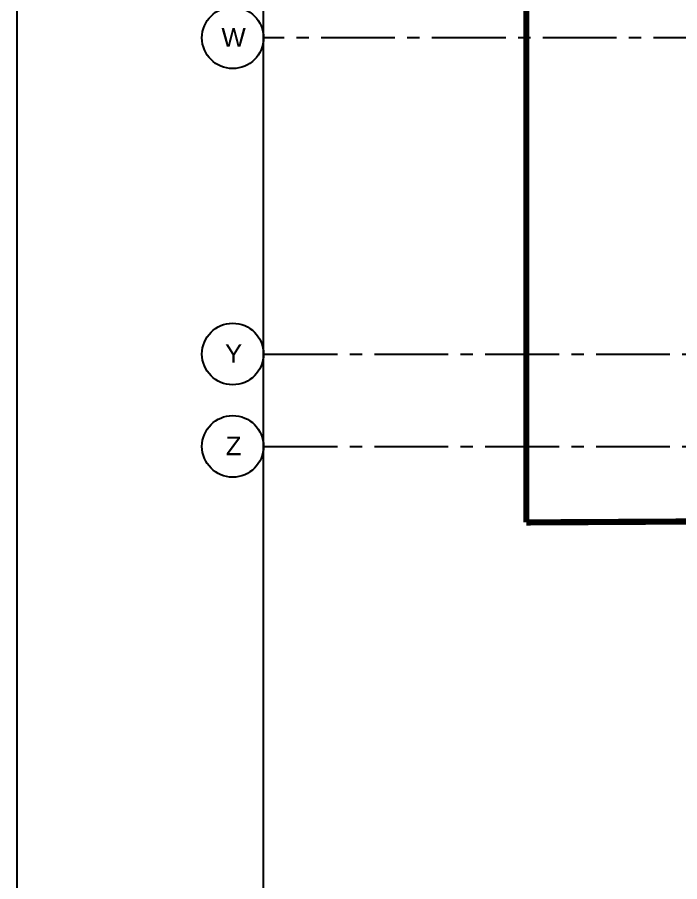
# Model space of a CAD drawing. Header units: inches. Extents: x 30000 to 34048, y 0 to 3165.
# Drawn here: x 30000 to 30322.8, y 632.2 to 1053.3 of the extents above; entities that cross this region are included whole.
import ezdxf
from ezdxf.enums import TextEntityAlignment as Align

# ---------------------------------------------------------------- set-up
doc = ezdxf.new("R2010")
doc.units = ezdxf.units.IN
doc.header["$LTSCALE"] = 48
doc.header["$MEASUREMENT"] = 0
for name, pattern in [('CENTER2', [1.125, 0.75, -0.125, 0.125, -0.125]), ('HIDDEN', [0.375, 0.25, -0.125]), ('PHANTOM2', [1.25, 0.625, -0.125, 0.125, -0.125, 0.125, -0.125])]:
    doc.linetypes.add(name, pattern=pattern)
for name, color, linetype in [('_0_Objects', 8, 'Continuous'), ('A-Grid(3-32)', 8, 'CENTER2'), ('A-Site-Property', 8, 'PHANTOM2'), ('S-Grid-Iden', 8, 'Continuous')]:
    doc.layers.add(name, color=color, linetype=linetype)
doc.layers.add('A-ANNO-NPLT', color=8, linetype='Continuous', plot=False)
doc.styles.get("Standard").update_dxf_attribs({"font": 'arial.ttf'})

# ---------------------------------------------------------------- blocks, each defined once
blk = doc.blocks.new('Column Bubble')
blk.add_circle((-0.0042, -0.0024), 0.1562)
blk.add_attdef('XX', text='', height=0.0938).set_placement((0, 0), align=Align.MIDDLE_CENTER)
blk = doc.blocks.new('5TH FLOOR - STRUCTURAL GRID')
at = {"layer": 'A-Grid(3-32)'}
for p, q in [((11894.5, -14998.75), (8104.5, -14998.75)), ((8104.5, -15152.75), (11894.5, -15152.75)), ((8104.5, -15197.75), (11894.5, -15197.75))]:
    blk.add_line(p, q, dxfattribs=at)
at = {"layer": 'S-Grid-Iden', "xscale": 96, "yscale": 96, "zscale": 96}
for p, values in [((8089.9, -14998.52), {'XX': 'W'}), ((8089.9, -15152.52), {'XX': 'Y'}), ((8089.9, -15197.52), {'XX': 'Z'})]:
    blk.add_blockref('Column Bubble', p, dxfattribs=at).add_auto_attribs(values)

msp = doc.modelspace()

# ---------------------------------------------------------------- linework, layer by layer
at = {"layer": 'A-ANNO-NPLT'}
for points in [[(30000, 0), (30000, 2976), (34048, 2976), (34048, 0)], [(30120, 360), (30120, 2616), (33928, 2616), (33928, 360)]]:
    msp.add_lwpolyline(points, close=True, dxfattribs=at)
at = {"layer": 'A-Site-Property', "const_width": 3}
msp.add_lwpolyline([(30860, 809.26, 0.000391), (30716, 809.14, 0.00127), (30248, 807.22), (30248, 1672.12), (30248, 2571.99), (33651.75, 1937.56, 0.002707), (33800, 1910.76), (33800, 809.26), (30860, 809.26)], format="xyb", dxfattribs=at)

# ---------------------------------------------------------------- block references
at = {"layer": '_0_Objects', "linetype": 'HIDDEN'}
msp.add_blockref('5TH FLOOR - STRUCTURAL GRID', (22015.5, 16042.01), dxfattribs=at)

doc.saveas('drawing.dxf')
